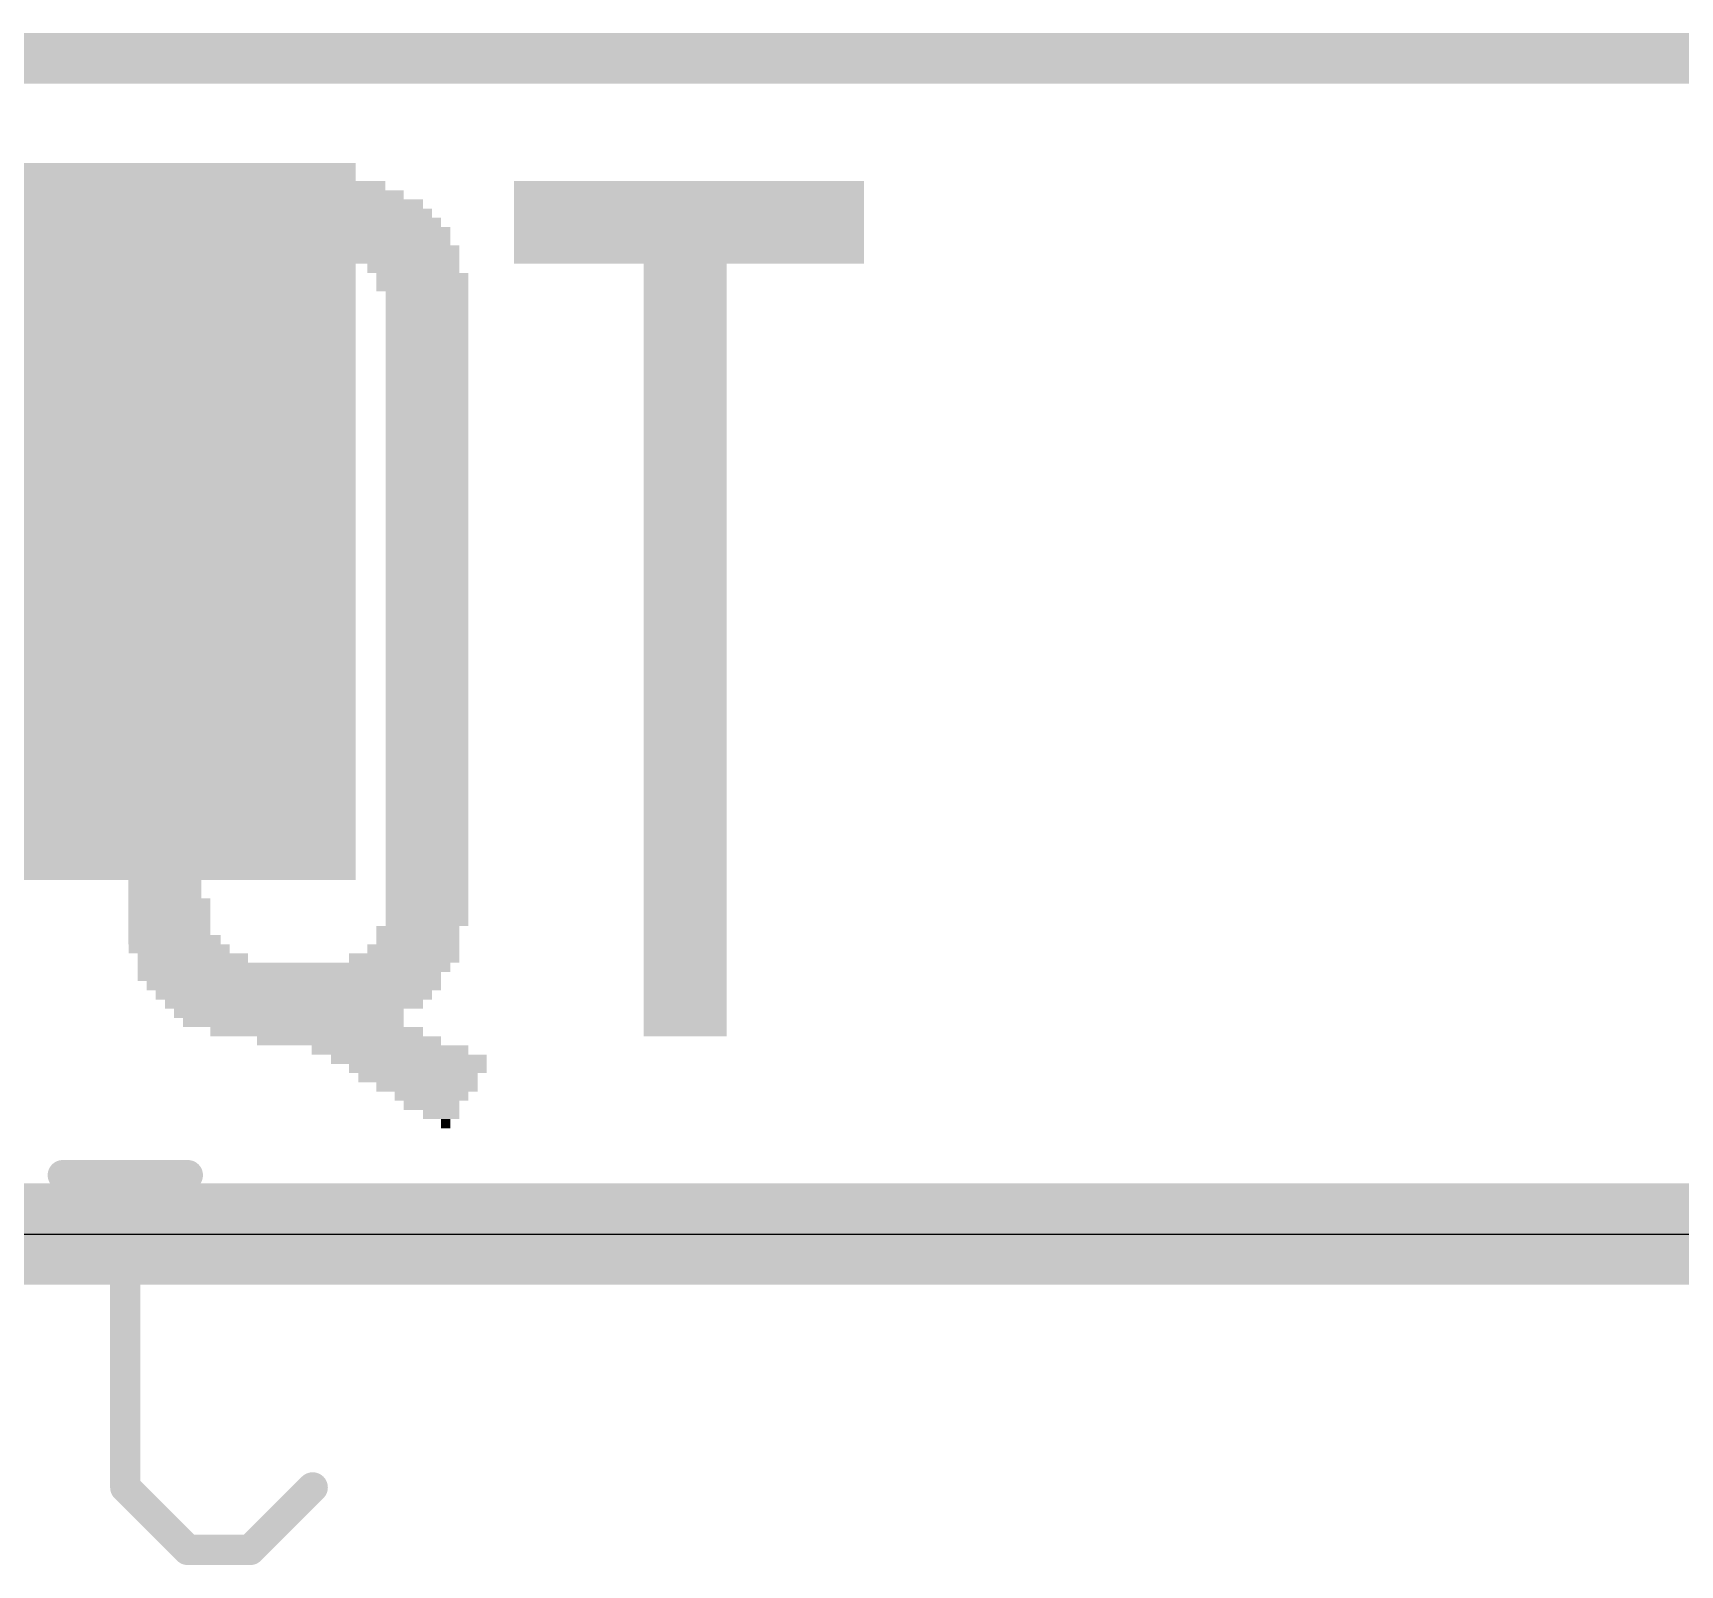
# Model space of a CAD drawing. Extents: x -0.1 to 65.4, y -0.8 to 30.7.
# Drawn here: x 15.29 to 19.424, y -0.831 to 3.015 of the extents above; entities that cross this region are included whole.
import ezdxf

# ---------------------------------------------------------------- set-up
doc = ezdxf.new("R2010")
doc.units = 0
for name, color, linetype in [('16', 5, 'CONTINUOUS'), ('20', 53, 'CONTINUOUS'), ('21', 40, 'CONTINUOUS'), ('28', 253, 'CONTINUOUS')]:
    doc.layers.add(name, color=color, linetype=linetype)

# ---------------------------------------------------------------- blocks, each defined once
blk = doc.blocks.new('RECT')
blk.add_solid([(-0.5, -0.5), (0.5, -0.5), (-0.5, 0.5), (0.5, 0.5)])

msp = doc.modelspace()

# ---------------------------------------------------------------- linework, layer by layer
at = {"layer": '16', "const_width": 0.254}
msp.add_lwpolyline([(0, 0), (65.278, 0)], dxfattribs=at)
at = {"layer": '20'}
msp.add_line((3.0254, 0), (62.0254, 0), dxfattribs=at)
at = {"layer": '21', "const_width": 0.127}
msp.add_lwpolyline([(1.5, 2.952), (63.5, 2.952)], dxfattribs=at)
at = {"layer": '28', "const_width": 0.0381}
for points in [[(15.3648, 0.1668, 1), (15.3648, 0.1287)], [(15.5407, 0.1477, 1), (15.5026, 0.1477)], [(15.6784, 0.1287, 1), (15.6784, 0.1668)], [(15.5351, -0.6227, 1), (15.5081, -0.6496)], [(15.5026, -0.6361, 1), (15.5407, -0.6361)], [(16.0054, -0.6496, 1), (15.9784, -0.6227)], [(15.6784, -0.7739, 1), (15.6784, -0.812)], [(15.6649, -0.8064, 1), (15.6918, -0.7794)], [(15.8217, -0.7794, 1), (15.8486, -0.8064)], [(15.8351, -0.812, 1), (15.8351, -0.7739)]]:
    msp.add_lwpolyline(points, format="xyb", dxfattribs=at)
at = {"layer": '28', "const_width": 0.0762}
for points in [[(15.6784, 0.1477), (15.3648, 0.1477)], [(15.5216, -0.6361), (15.5216, 0.1477)], [(15.6784, -0.7929), (15.5216, -0.6361)], [(15.9919, -0.6361), (15.8351, -0.7929)], [(15.8351, -0.7929), (15.6784, -0.7929)]]:
    msp.add_lwpolyline(points, dxfattribs=at)

# ---------------------------------------------------------------- block references
at = {"layer": '16', "xscale": 1.8, "yscale": 1.2, "rotation": 90}
msp.add_blockref('RECT', (15.5, 1.789), dxfattribs=at)
at = {"layer": '21'}
for p, xscale, yscale in [((15.9436, 2.6092), 0.5537, 0.0231), ((15.955, 2.6323), 0.4394, 0.0231), ((16.9367, 2.6323), 0.8788, 0.0231), ((16.9367, 2.6092), 0.8788, 0.0231), ((15.9563, 2.563), 0.6706, 0.0231), ((15.9563, 2.5861), 0.6248, 0.0231), ((16.9367, 2.5861), 0.8788, 0.0231), ((16.9367, 2.563), 0.8788, 0.0231), ((15.9563, 2.517), 0.762, 0.0231), ((15.9563, 2.54), 0.7163, 0.0229), ((16.9367, 2.54), 0.8788, 0.0229), ((16.9367, 2.517), 0.8788, 0.0231), ((15.9563, 2.4708), 0.8077, 0.0231), ((15.9563, 2.4939), 0.762, 0.0231), ((16.9367, 2.4939), 0.8788, 0.0231), ((16.9367, 2.4708), 0.8788, 0.0231), ((15.6909, 2.4477), 0.2769, 0.0231), ((16.2217, 2.4477), 0.2769, 0.0231), ((16.9367, 2.4477), 0.8788, 0.0231), ((15.6451, 2.4014), 0.2311, 0.0231), ((15.6566, 2.4246), 0.254, 0.0231), ((16.2446, 2.4246), 0.2311, 0.0231), ((16.2674, 2.4014), 0.2311, 0.0231), ((16.9266, 2.4246), 0.2083, 0.0231), ((16.9266, 2.4014), 0.2083, 0.0231), ((15.6324, 2.3783), 0.2057, 0.0231), ((15.6324, 2.3552), 0.2057, 0.0231), ((16.2674, 2.3783), 0.2311, 0.0231), ((16.2789, 2.3552), 0.2083, 0.0231), ((16.9266, 2.3783), 0.2083, 0.0231), ((16.9266, 2.3552), 0.2083, 0.0231), ((15.6324, 2.3321), 0.2057, 0.0231), ((15.6324, 2.309), 0.2057, 0.0231), ((16.2789, 2.3321), 0.2083, 0.0231), ((16.2789, 2.309), 0.2083, 0.0231), ((16.9266, 2.3321), 0.2083, 0.0231), ((16.9266, 2.309), 0.2083, 0.0231), ((15.6324, 2.286), 0.2057, 0.0229), ((15.621, 2.263), 0.1829, 0.0231), ((16.2789, 2.286), 0.2083, 0.0229), ((16.2789, 2.263), 0.2083, 0.0231), ((16.9266, 2.286), 0.2083, 0.0229), ((16.9266, 2.263), 0.2083, 0.0231), ((15.621, 2.2399), 0.1829, 0.0231), ((16.2789, 2.2399), 0.2083, 0.0231), ((16.9266, 2.2399), 0.2083, 0.0231), ((15.621, 2.2168), 0.1829, 0.0231), ((15.621, 2.1937), 0.1829, 0.0231), ((16.2789, 2.2168), 0.2083, 0.0231), ((16.2789, 2.1937), 0.2083, 0.0231), ((16.9266, 2.2168), 0.2083, 0.0231), ((16.9266, 2.1937), 0.2083, 0.0231), ((15.621, 2.1706), 0.1829, 0.0231), ((15.621, 2.1474), 0.1829, 0.0231), ((16.2789, 2.1706), 0.2083, 0.0231), ((16.2789, 2.1474), 0.2083, 0.0231), ((16.9266, 2.1706), 0.2083, 0.0231), ((16.9266, 2.1474), 0.2083, 0.0231), ((15.621, 2.1243), 0.1829, 0.0231), ((15.621, 2.1012), 0.1829, 0.0231), ((16.2789, 2.1243), 0.2083, 0.0231), ((16.2789, 2.1012), 0.2083, 0.0231), ((16.9266, 2.1243), 0.2083, 0.0231), ((16.9266, 2.1012), 0.2083, 0.0231), ((15.621, 2.0781), 0.1829, 0.0231), ((16.2789, 2.0781), 0.2083, 0.0231), ((16.9266, 2.0781), 0.2083, 0.0231), ((15.621, 2.055), 0.1829, 0.0231), ((15.621, 2.032), 0.1829, 0.0229), ((16.2789, 2.055), 0.2083, 0.0231), ((16.2789, 2.032), 0.2083, 0.0229), ((16.9266, 2.055), 0.2083, 0.0231), ((16.9266, 2.032), 0.2083, 0.0229), ((15.621, 2.009), 0.1829, 0.0231), ((15.621, 1.9859), 0.1829, 0.0231), ((16.2789, 2.009), 0.2083, 0.0231), ((16.2789, 1.9859), 0.2083, 0.0231), ((16.9266, 2.009), 0.2083, 0.0231), ((16.9266, 1.9859), 0.2083, 0.0231), ((15.621, 1.9628), 0.1829, 0.0231), ((15.621, 1.9397), 0.1829, 0.0231), ((16.2789, 1.9628), 0.2083, 0.0231), ((16.2789, 1.9397), 0.2083, 0.0231), ((16.9266, 1.9628), 0.2083, 0.0231), ((16.9266, 1.9397), 0.2083, 0.0231), ((15.621, 1.9166), 0.1829, 0.0231), ((15.621, 1.8934), 0.1829, 0.0231), ((16.2789, 1.9166), 0.2083, 0.0231), ((16.2789, 1.8934), 0.2083, 0.0231), ((16.9266, 1.9166), 0.2083, 0.0231), ((16.9266, 1.8934), 0.2083, 0.0231), ((15.621, 1.8703), 0.1829, 0.0231), ((16.2789, 1.8703), 0.2083, 0.0231), ((16.9266, 1.8703), 0.2083, 0.0231), ((15.621, 1.8472), 0.1829, 0.0231), ((15.621, 1.8241), 0.1829, 0.0231), ((16.2789, 1.8472), 0.2083, 0.0231), ((16.2789, 1.8241), 0.2083, 0.0231), ((16.9266, 1.8472), 0.2083, 0.0231), ((16.9266, 1.8241), 0.2083, 0.0231), ((15.621, 1.801), 0.1829, 0.0231), ((15.621, 1.778), 0.1829, 0.0229), ((16.2789, 1.801), 0.2083, 0.0231), ((16.2789, 1.778), 0.2083, 0.0229), ((16.9266, 1.801), 0.2083, 0.0231), ((16.9266, 1.778), 0.2083, 0.0229), ((15.621, 1.755), 0.1829, 0.0231), ((15.621, 1.7319), 0.1829, 0.0231), ((16.2789, 1.755), 0.2083, 0.0231), ((16.2789, 1.7319), 0.2083, 0.0231), ((16.9266, 1.755), 0.2083, 0.0231), ((16.9266, 1.7319), 0.2083, 0.0231), ((15.621, 1.7088), 0.1829, 0.0231), ((15.621, 1.6857), 0.1829, 0.0231), ((16.2789, 1.7088), 0.2083, 0.0231), ((16.2789, 1.6857), 0.2083, 0.0231), ((16.9266, 1.7088), 0.2083, 0.0231), ((16.9266, 1.6857), 0.2083, 0.0231), ((15.621, 1.6626), 0.1829, 0.0231), ((16.2789, 1.6626), 0.2083, 0.0231), ((16.9266, 1.6626), 0.2083, 0.0231), ((15.621, 1.6394), 0.1829, 0.0231), ((15.621, 1.6163), 0.1829, 0.0231), ((16.2789, 1.6394), 0.2083, 0.0231), ((16.2789, 1.6163), 0.2083, 0.0231), ((16.9266, 1.6394), 0.2083, 0.0231), ((16.9266, 1.6163), 0.2083, 0.0231), ((15.621, 1.5932), 0.1829, 0.0231), ((15.621, 1.5701), 0.1829, 0.0231), ((16.2789, 1.5932), 0.2083, 0.0231), ((16.2789, 1.5701), 0.2083, 0.0231), ((16.9266, 1.5932), 0.2083, 0.0231), ((16.9266, 1.5701), 0.2083, 0.0231), ((15.621, 1.547), 0.1829, 0.0231), ((15.621, 1.524), 0.1829, 0.0229), ((16.2789, 1.547), 0.2083, 0.0231), ((16.2789, 1.524), 0.2083, 0.0229), ((16.9266, 1.547), 0.2083, 0.0231), ((16.9266, 1.524), 0.2083, 0.0229), ((15.621, 1.501), 0.1829, 0.0231), ((15.621, 1.4779), 0.1829, 0.0231), ((16.2789, 1.501), 0.2083, 0.0231), ((16.2789, 1.4779), 0.2083, 0.0231), ((16.9266, 1.501), 0.2083, 0.0231), ((16.9266, 1.4779), 0.2083, 0.0231), ((15.621, 1.4548), 0.1829, 0.0231), ((16.2789, 1.4548), 0.2083, 0.0231), ((16.9266, 1.4548), 0.2083, 0.0231), ((15.621, 1.4317), 0.1829, 0.0231), ((15.621, 1.4086), 0.1829, 0.0231), ((16.2789, 1.4317), 0.2083, 0.0231), ((16.2789, 1.4086), 0.2083, 0.0231), ((16.9266, 1.4317), 0.2083, 0.0231), ((16.9266, 1.4086), 0.2083, 0.0231), ((15.621, 1.3854), 0.1829, 0.0231), ((15.621, 1.3623), 0.1829, 0.0231), ((16.2789, 1.3854), 0.2083, 0.0231), ((16.2789, 1.3623), 0.2083, 0.0231), ((16.9266, 1.3854), 0.2083, 0.0231), ((16.9266, 1.3623), 0.2083, 0.0231), ((15.621, 1.3392), 0.1829, 0.0231), ((15.621, 1.3161), 0.1829, 0.0231), ((16.2789, 1.3392), 0.2083, 0.0231), ((16.2789, 1.3161), 0.2083, 0.0231), ((16.9266, 1.3392), 0.2083, 0.0231), ((16.9266, 1.3161), 0.2083, 0.0231), ((15.621, 1.293), 0.1829, 0.0231), ((16.2789, 1.293), 0.2083, 0.0231), ((16.9266, 1.293), 0.2083, 0.0231), ((15.621, 1.27), 0.1829, 0.0229), ((15.621, 1.247), 0.1829, 0.0231), ((16.2789, 1.27), 0.2083, 0.0229), ((16.2789, 1.247), 0.2083, 0.0231), ((16.9266, 1.27), 0.2083, 0.0229), ((16.9266, 1.247), 0.2083, 0.0231), ((15.621, 1.2239), 0.1829, 0.0231), ((15.621, 1.2008), 0.1829, 0.0231), ((16.2789, 1.2239), 0.2083, 0.0231), ((16.2789, 1.2008), 0.2083, 0.0231), ((16.9266, 1.2239), 0.2083, 0.0231), ((16.9266, 1.2008), 0.2083, 0.0231), ((15.621, 1.1777), 0.1829, 0.0231), ((15.621, 1.1546), 0.1829, 0.0231), ((16.2789, 1.1777), 0.2083, 0.0231), ((16.2789, 1.1546), 0.2083, 0.0231), ((16.9266, 1.1777), 0.2083, 0.0231), ((16.9266, 1.1546), 0.2083, 0.0231), ((15.621, 1.1314), 0.1829, 0.0231), ((15.621, 1.1083), 0.1829, 0.0231), ((16.2789, 1.1314), 0.2083, 0.0231), ((16.2789, 1.1083), 0.2083, 0.0231), ((16.9266, 1.1314), 0.2083, 0.0231), ((16.9266, 1.1083), 0.2083, 0.0231), ((15.621, 1.0852), 0.1829, 0.0231), ((16.2789, 1.0852), 0.2083, 0.0231), ((16.9266, 1.0852), 0.2083, 0.0231), ((15.621, 1.0621), 0.1829, 0.0231), ((15.621, 1.039), 0.1829, 0.0231), ((16.2789, 1.0621), 0.2083, 0.0231), ((16.2789, 1.039), 0.2083, 0.0231), ((16.9266, 1.0621), 0.2083, 0.0231), ((16.9266, 1.039), 0.2083, 0.0231), ((15.621, 1.016), 0.1829, 0.0229), ((15.621, 0.993), 0.1829, 0.0231), ((16.2789, 1.016), 0.2083, 0.0229), ((16.2789, 0.993), 0.2083, 0.0231), ((16.9266, 1.016), 0.2083, 0.0229), ((16.9266, 0.993), 0.2083, 0.0231), ((15.621, 0.9699), 0.1829, 0.0231), ((15.621, 0.9468), 0.1829, 0.0231), ((16.2789, 0.9699), 0.2083, 0.0231), ((16.2789, 0.9468), 0.2083, 0.0231), ((16.9266, 0.9699), 0.2083, 0.0231), ((16.9266, 0.9468), 0.2083, 0.0231), ((15.621, 0.9237), 0.1829, 0.0231), ((15.621, 0.9006), 0.1829, 0.0231), ((16.2789, 0.9237), 0.2083, 0.0231), ((16.2789, 0.9006), 0.2083, 0.0231), ((16.9266, 0.9237), 0.2083, 0.0231), ((16.9266, 0.9006), 0.2083, 0.0231), ((15.621, 0.8774), 0.1829, 0.0231), ((16.2789, 0.8774), 0.2083, 0.0231), ((16.9266, 0.8774), 0.2083, 0.0231), ((15.621, 0.8543), 0.1829, 0.0231), ((15.6324, 0.8312), 0.2057, 0.0231), ((16.2789, 0.8543), 0.2083, 0.0231), ((16.2789, 0.8312), 0.2083, 0.0231), ((16.9266, 0.8543), 0.2083, 0.0231), ((16.9266, 0.8312), 0.2083, 0.0231), ((15.6324, 0.8081), 0.2057, 0.0231), ((15.6324, 0.785), 0.2057, 0.0231), ((16.2789, 0.8081), 0.2083, 0.0231), ((16.2789, 0.785), 0.2083, 0.0231), ((16.9266, 0.8081), 0.2083, 0.0231), ((16.9266, 0.785), 0.2083, 0.0231), ((15.6451, 0.739), 0.2311, 0.0231), ((15.6324, 0.762), 0.2057, 0.0229), ((16.256, 0.762), 0.2083, 0.0229), ((16.256, 0.739), 0.2083, 0.0231), ((16.9266, 0.762), 0.2083, 0.0229), ((16.9266, 0.739), 0.2083, 0.0231), ((15.6566, 0.7159), 0.254, 0.0231), ((15.6909, 0.6928), 0.2769, 0.0231), ((16.2217, 0.6928), 0.2769, 0.0231), ((16.2446, 0.7159), 0.2311, 0.0231), ((16.9266, 0.7159), 0.2083, 0.0231), ((16.9266, 0.6928), 0.2083, 0.0231), ((15.9449, 0.6697), 0.7849, 0.0231), ((16.9266, 0.6697), 0.2083, 0.0231), ((15.9334, 0.6466), 0.762, 0.0231), ((15.9449, 0.6234), 0.7391, 0.0231), ((16.9266, 0.6466), 0.2083, 0.0231), ((16.9266, 0.6234), 0.2083, 0.0231), ((15.9449, 0.6003), 0.6934, 0.0231), ((15.9449, 0.5772), 0.6477, 0.0231), ((16.9266, 0.6003), 0.2083, 0.0231), ((16.9266, 0.5772), 0.2083, 0.0231), ((15.9322, 0.5541), 0.5766, 0.0231), ((15.9436, 0.531), 0.5537, 0.0231), ((16.9266, 0.5541), 0.2083, 0.0231), ((16.9266, 0.531), 0.2083, 0.0231), ((16.002, 0.508), 0.5334, 0.0229), ((16.0833, 0.485), 0.4623, 0.0231), ((16.9266, 0.508), 0.2083, 0.0229), ((16.1862, 0.4619), 0.3937, 0.0231), ((16.2331, 0.4388), 0.3912, 0.0231), ((16.256, 0.4157), 0.3454, 0.0231), ((16.256, 0.3926), 0.2997, 0.0231), ((16.2789, 0.3694), 0.254, 0.0231), ((16.2903, 0.3463), 0.1854, 0.0231), ((16.2903, 0.3232), 0.1397, 0.0231), ((16.3144, 0.3001), 0.0914, 0.0231), ((16.3258, 0.277), 0.0229, 0.0231)]:
    msp.add_blockref('RECT', p, dxfattribs=dict(at, xscale=xscale, yscale=yscale))

doc.saveas('drawing.dxf')
